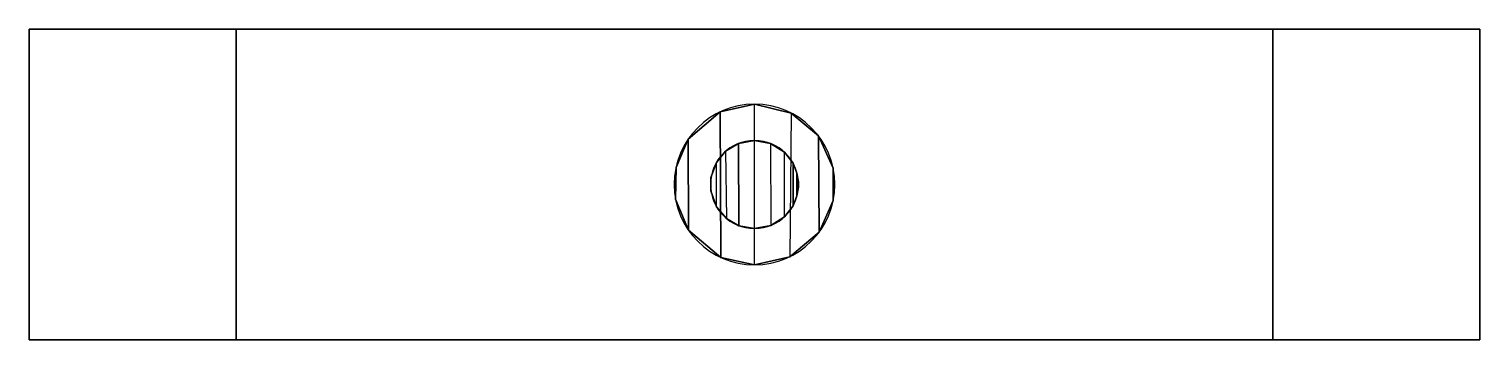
# Model space of a CAD drawing. Header units: inches. Extents: x -25 to 114, y -30 to 0.
import ezdxf

# ---------------------------------------------------------------- set-up
doc = ezdxf.new("R2010")
doc.units = ezdxf.units.IN
doc.header["$MEASUREMENT"] = 0
doc.layers.add('ACESSORIO', color=3, linetype='Continuous')

# ---------------------------------------------------------------- blocks, each defined once
blk = doc.blocks.new('W')
at = {"extrusion": (0, 1e-16, -1)}
for centre, radius in [((-98.54, -206.68, -10.74), 7.75), ((-98.54, -206.68, -30.74), 7.75), ((-98.54, -206.68, -2.26), 4.25), ((-98.54, -206.68, -7.74), 4.25)]:
    blk.add_circle(centre, radius, dxfattribs=at)
for points in [[(28.54, -191.68, 2.26), (28.54, -191.68, -0.74), (168.54, -191.68, -0.74), (168.54, -191.68, 2.26)], [(28.54, -191.68, 2.26), (28.54, -221.68, 2.26), (28.54, -221.68, -0.74), (28.54, -191.68, -0.74)], [(28.54, -191.68, 2.26), (28.54, -221.68, 2.26), (168.54, -221.68, 2.26), (168.54, -191.68, 2.26)], [(168.54, -191.68, -0.74), (168.54, -221.68, -0.74), (28.54, -221.68, -0.74), (28.54, -191.68, -0.74)], [(48.54, -191.68, 7.74), (48.54, -191.68, 10.74), (148.54, -191.68, 10.74), (148.54, -191.68, 7.74)], [(48.54, -191.68, 7.74), (48.54, -221.68, 7.74), (48.54, -221.68, 10.74), (48.54, -191.68, 10.74)], [(48.54, -191.68, 10.74), (148.54, -191.68, 10.74), (148.54, -221.68, 10.74), (48.54, -221.68, 10.74)], [(148.54, -191.68, 7.74), (48.54, -191.68, 7.74), (48.54, -221.68, 7.74), (148.54, -221.68, 7.74)], [(148.54, -191.68, 10.74), (148.54, -221.68, 10.74), (148.54, -221.68, 7.74), (148.54, -191.68, 7.74)], [(168.54, -191.68, 2.26), (168.54, -221.68, 2.26), (168.54, -221.68, -0.74), (168.54, -191.68, -0.74)], [(95.28, -213.72, 10.74), (95.24, -199.67, 10.74), (92.13, -202.32, 10.74), (92.16, -211.09, 10.74)], [(95.28, -213.72, 30.74), (95.24, -199.67, 30.74), (92.13, -202.32, 30.74), (92.16, -211.09, 30.74)], [(95.24, -199.67, 30.74), (92.13, -202.32, 30.74), (92.13, -202.32, 10.74), (95.24, -199.67, 10.74)], [(98.54, -214.43, 10.74), (98.54, -198.93, 10.74), (95.24, -199.67, 10.74), (95.28, -213.72, 10.74)], [(98.54, -214.43, 30.74), (98.54, -198.93, 30.74), (95.24, -199.67, 30.74), (95.28, -213.72, 30.74)], [(98.54, -198.93, 30.74), (95.24, -199.67, 30.74), (95.24, -199.67, 10.74), (98.54, -198.93, 10.74)], [(98.54, -214.43, 10.74), (98.54, -198.93, 10.74), (102.07, -199.79, 10.74), (101.94, -213.65, 10.74)], [(98.54, -214.43, 30.74), (98.54, -198.93, 30.74), (102.07, -199.79, 30.74), (101.94, -213.65, 30.74)], [(102.07, -199.79, 10.74), (98.54, -198.93, 10.74), (98.54, -198.93, 30.74), (102.07, -199.79, 30.74)], [(102.07, -199.79, 10.74), (101.94, -213.65, 10.74), (104.77, -211.28, 10.74), (104.71, -202, 10.74)], [(102.07, -199.79, 30.74), (101.94, -213.65, 30.74), (104.77, -211.28, 30.74), (104.71, -202, 30.74)], [(104.71, -202, 30.74), (102.07, -199.79, 30.74), (102.07, -199.79, 10.74), (104.71, -202, 10.74)], [(92.16, -211.09, 10.74), (92.13, -202.32, 10.74), (90.97, -205.03, 10.74), (90.92, -208.09, 10.74)], [(92.16, -211.09, 30.74), (92.13, -202.32, 30.74), (90.97, -205.03, 30.74), (90.92, -208.09, 30.74)], [(92.13, -202.32, 30.74), (90.97, -205.03, 30.74), (90.97, -205.03, 10.74), (92.13, -202.32, 10.74)], [(97.04, -210.66, 7.74), (97, -202.72, 7.74), (95.74, -203.48, 7.74), (95.83, -209.96, 7.74)], [(97.04, -210.66, 2.26), (97, -202.72, 2.26), (95.74, -203.48, 2.26), (95.83, -209.96, 2.26)], [(97, -202.72, 7.74), (95.74, -203.48, 7.74), (95.74, -203.48, 2.26), (97, -202.72, 2.26)], [(98.54, -210.93, 7.74), (98.54, -202.43, 7.74), (97, -202.72, 7.74), (97.04, -210.66, 7.74)], [(98.54, -210.93, 2.26), (98.54, -202.43, 2.26), (97, -202.72, 2.26), (97.04, -210.66, 2.26)], [(98.54, -202.43, 7.74), (97, -202.72, 7.74), (97, -202.72, 2.26), (98.54, -202.43, 2.26)], [(98.54, -210.93, 7.74), (98.54, -202.43, 7.74), (100.07, -202.72, 7.74), (100.13, -210.62, 7.74)], [(98.54, -210.93, 2.26), (98.54, -202.43, 2.26), (100.07, -202.72, 2.26), (100.13, -210.62, 2.26)], [(100.07, -202.72, 7.74), (98.54, -202.43, 7.74), (98.54, -202.43, 2.26), (100.07, -202.72, 2.26)], [(100.07, -202.72, 7.74), (100.13, -210.62, 7.74), (101.44, -209.79, 7.74), (101.42, -203.56, 7.74)], [(100.07, -202.72, 2.26), (100.13, -210.62, 2.26), (101.44, -209.79, 2.26), (101.42, -203.56, 2.26)], [(101.42, -203.56, 7.74), (100.07, -202.72, 7.74), (100.07, -202.72, 2.26), (101.42, -203.56, 2.26)], [(104.71, -202, 10.74), (104.77, -211.28, 10.74), (106.13, -208.22, 10.74), (106.12, -205.09, 10.74)], [(104.71, -202, 30.74), (104.77, -211.28, 30.74), (106.13, -208.22, 30.74), (106.12, -205.09, 30.74)], [(106.12, -205.09, 30.74), (104.71, -202, 30.74), (104.71, -202, 10.74), (106.12, -205.09, 10.74)], [(95.74, -203.48, 7.74), (95.83, -209.96, 7.74), (94.86, -208.82, 7.74), (94.86, -204.56, 7.74)], [(95.74, -203.48, 2.26), (95.83, -209.96, 2.26), (94.86, -208.82, 2.26), (94.86, -204.56, 2.26)], [(95.74, -203.48, 7.74), (94.86, -204.56, 7.74), (94.86, -204.56, 2.26), (95.74, -203.48, 2.26)], [(101.44, -209.79, 7.74), (101.42, -203.56, 7.74), (102.26, -204.63, 7.74), (102.26, -208.74, 7.74)], [(101.44, -209.79, 2.26), (101.42, -203.56, 2.26), (102.26, -204.63, 2.26), (102.26, -208.74, 2.26)], [(102.26, -204.63, 2.26), (101.42, -203.56, 2.26), (101.42, -203.56, 7.74), (102.26, -204.63, 7.74)], [(90.97, -205.03, 30.74), (90.92, -208.09, 30.74), (90.92, -208.09, 10.74), (90.97, -205.03, 10.74)], [(94.86, -208.82, 7.74), (94.86, -204.56, 7.74), (94.34, -205.99, 7.74), (94.33, -207.3, 7.74)], [(94.86, -208.82, 2.26), (94.86, -204.56, 2.26), (94.34, -205.99, 2.26), (94.33, -207.3, 2.26)], [(94.86, -204.56, 7.74), (94.34, -205.99, 7.74), (94.34, -205.99, 2.26), (94.86, -204.56, 2.26)], [(102.26, -208.74, 7.74), (102.26, -204.63, 7.74), (102.64, -205.59, 7.74), (102.64, -207.77, 7.74)], [(102.26, -208.74, 2.26), (102.26, -204.63, 2.26), (102.64, -205.59, 2.26), (102.64, -207.77, 2.26)], [(102.64, -205.59, 7.74), (102.26, -204.63, 7.74), (102.26, -204.63, 2.26), (102.64, -205.59, 2.26)], [(102.64, -207.77, 7.74), (102.64, -205.59, 7.74), (102.78, -206.42, 7.74), (102.78, -206.95, 7.74)], [(102.64, -207.77, 2.26), (102.64, -205.59, 2.26), (102.78, -206.42, 2.26), (102.78, -206.95, 2.26)], [(102.64, -207.77, 7.74), (102.64, -205.59, 7.74), (102.64, -205.59, 2.26), (102.64, -207.77, 2.26)], [(106.13, -208.22, 30.74), (106.13, -208.22, 10.74), (106.12, -205.09, 10.74), (106.12, -205.09, 30.74)], [(94.34, -205.99, 2.26), (94.34, -205.99, 7.74), (94.33, -207.3, 7.74), (94.33, -207.3, 2.26)], [(90.92, -208.09, 30.74), (92.16, -211.09, 30.74), (92.16, -211.09, 10.74), (90.92, -208.09, 10.74)], [(94.33, -207.3, 7.74), (94.86, -208.82, 7.74), (94.86, -208.82, 2.26), (94.33, -207.3, 2.26)], [(102.26, -208.74, 7.74), (102.64, -207.77, 7.74), (102.64, -207.77, 2.26), (102.26, -208.74, 2.26)], [(104.77, -211.28, 30.74), (104.77, -211.28, 10.74), (106.13, -208.22, 10.74), (106.13, -208.22, 30.74)], [(94.86, -208.82, 7.74), (95.83, -209.96, 7.74), (95.83, -209.96, 2.26), (94.86, -208.82, 2.26)], [(95.83, -209.96, 7.74), (95.83, -209.96, 2.26), (97.04, -210.66, 2.26), (97.04, -210.66, 7.74)], [(100.13, -210.62, 7.74), (101.44, -209.79, 7.74), (101.44, -209.79, 2.26), (100.13, -210.62, 2.26)], [(101.44, -209.79, 7.74), (102.26, -208.74, 7.74), (102.26, -208.74, 2.26), (101.44, -209.79, 2.26)], [(92.16, -211.09, 30.74), (92.16, -211.09, 10.74), (95.28, -213.72, 10.74), (95.28, -213.72, 30.74)], [(97.04, -210.66, 7.74), (97.04, -210.66, 2.26), (98.54, -210.93, 2.26), (98.54, -210.93, 7.74)], [(98.54, -210.93, 7.74), (100.13, -210.62, 7.74), (100.13, -210.62, 2.26), (98.54, -210.93, 2.26)], [(101.94, -213.65, 30.74), (104.77, -211.28, 30.74), (104.77, -211.28, 10.74), (101.94, -213.65, 10.74)], [(95.28, -213.72, 30.74), (98.54, -214.43, 30.74), (98.54, -214.43, 10.74), (95.28, -213.72, 10.74)], [(98.54, -214.43, 30.74), (101.94, -213.65, 30.74), (101.94, -213.65, 10.74), (98.54, -214.43, 10.74)], [(28.54, -221.68, -0.74), (28.54, -221.68, 2.26), (168.54, -221.68, 2.26), (168.54, -221.68, -0.74)], [(148.54, -221.68, 7.74), (148.54, -221.68, 10.74), (48.54, -221.68, 10.74), (48.54, -221.68, 7.74)]]:
    blk.add_3dface(points)

msp = doc.modelspace()

# ---------------------------------------------------------------- block references
at = {"layer": 'ACESSORIO', "color": 1}
msp.add_blockref('W', (-54.04, 191.68, 0.74), dxfattribs=at)

doc.saveas('drawing.dxf')
